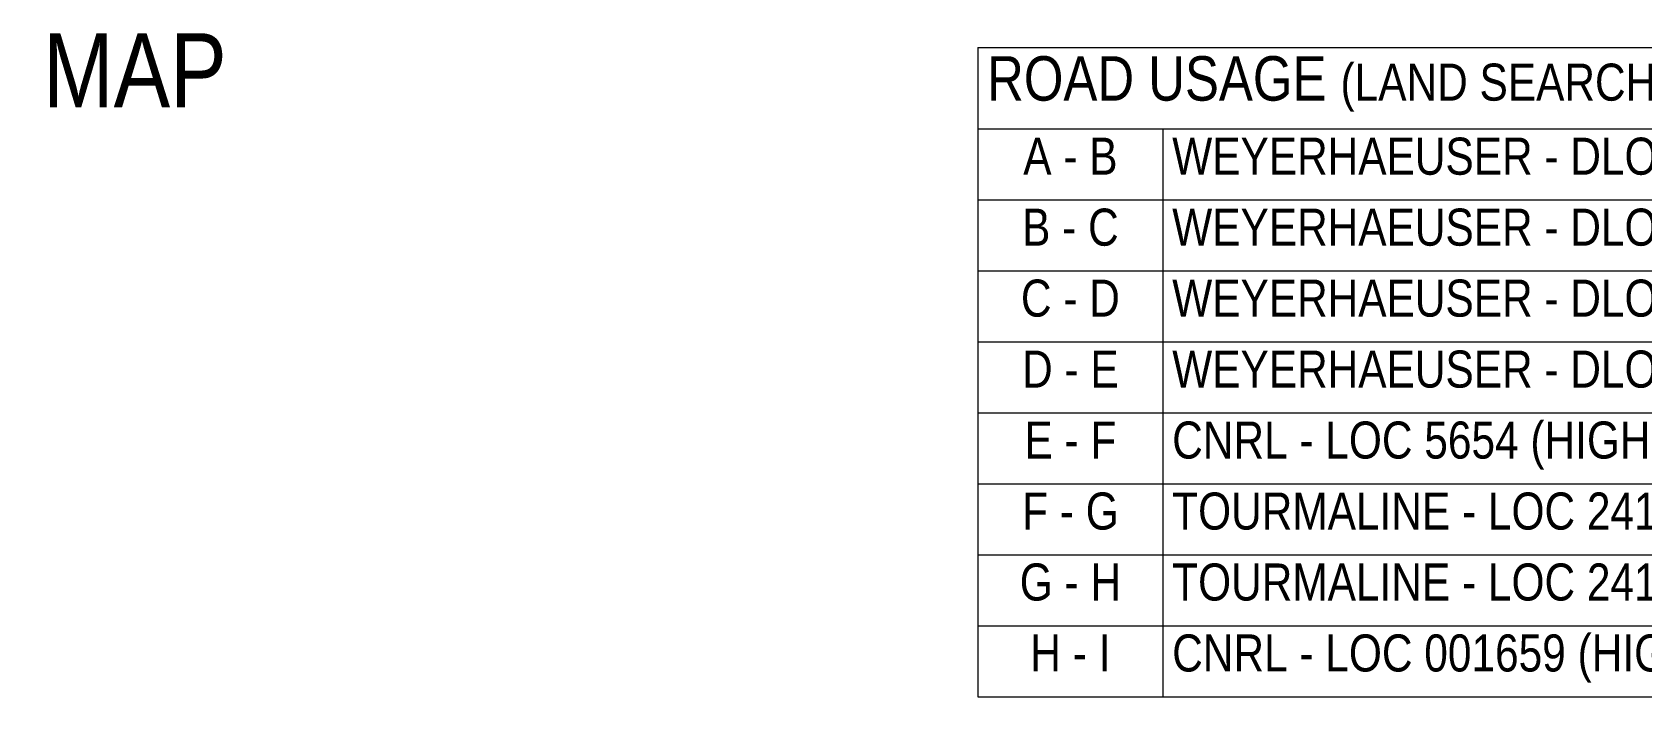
# Model space of a CAD drawing. Extents: x 351064 to 358960, y 6048061 to 6054858.
# Drawn here: x 352978.3 to 353412.9, y 6050237.4 to 6050416.7 of the extents above; entities that cross this region are included whole.
import ezdxf

# ---------------------------------------------------------------- set-up
doc = ezdxf.new("R2010")
doc.units = 0
doc.header["$LTSCALE"] = 5
doc.layers.get('Defpoints').update_dxf_attribs({"color": 9})
doc.layers.add('CG-NOTES', color=7, linetype='Continuous')
doc.layers.add('DETAIL-T', color=7, linetype='Continuous')
doc.styles.add('0', font='ARIALN.TTF')
doc.styles.add('80CG', font='ARIALN.TTF', dxfattribs={"height": 10})
doc.styles.add('BOLD', font='ARIALNB.TTF')

# ---------------------------------------------------------------- blocks, each defined once
blk = doc.blocks.new('*T405')
at = {"layer": 'Defpoints', "color": 8, "linetype": 'ByBlock', "lineweight": 0, "transparency": 16777216}
for p, q in [((0, 0), (474.85, 0)), ((0, 0), (0, -175.19)), ((474.85, 0), (474.85, -175.19)), ((0, -21.97), (474.85, -21.97)), ((49.98, -21.97), (49.98, -175.19)), ((424.86, -21.97), (424.86, -175.19)), ((0, -41.13), (474.85, -41.13)), ((0, -60.28), (474.85, -60.28)), ((0, -79.43), (474.85, -79.43)), ((0, -98.58), (474.85, -98.58)), ((0, -117.73), (474.85, -117.73)), ((0, -136.89), (474.85, -136.89)), ((0, -156.04), (474.85, -156.04)), ((0, -175.19), (474.85, -175.19))]:
    blk.add_line(p, q, dxfattribs=at)
at = {"layer": 'CG-NOTES', "color": 154, "transparency": 16777216, "insert": (2.5, -2.33), "char_height": 11.99609, "width": 469.8468, "attachment_point": 1, "style": 'BOLD'}
blk.add_mtext('{\\fArial Narrow|b0|i0|c0|p34;\\C14;ROAD USAGE\\fArial Narrow|b1|i0|c0|p34;\\H0.99999x; \\fArial Narrow|b0|i0|c0|p34;\\H0.83333x;\\C256;(LAND SEARCH CURRENT AS OF 03/05/25)}', dxfattribs=at)
at = {"layer": 'CG-NOTES', "transparency": 16777216, "style": '0'}
for s, insert, char_height, width, attachment_point in [('A - B', (24.99, -24.31), 9.997, 44.9853, 2), ('WEYERHAEUSER - DLO 4508 (HIGH GRADE GRAVEL ROAD)', (52.48, -24.31), 9.9967, 369.8794, 1), ('9.3 km', (472.35, -24.31), 9.997, 44.9853, 3), ('B - C', (24.99, -43.46), 9.997, 44.9853, 2), ('WEYERHAEUSER - DLO 3890 (HIGH GRADE GRAVEL ROAD)', (52.48, -43.46), 9.9967, 369.8794, 1), ('13.6 km', (472.35, -43.46), 9.997, 44.9853, 3), ('C - D', (24.99, -62.61), 9.997, 44.9853, 2), ('WEYERHAEUSER - DLO 3882 (HIGH GRADE GRAVEL ROAD)', (52.48, -62.61), 9.9967, 369.8794, 1), ('3.6 km', (472.35, -62.61), 9.997, 44.9853, 3), ('D - E', (24.99, -81.76), 9.997, 44.9853, 2), ('WEYERHAEUSER - DLO 3881 (HIGH GRADE GRAVEL ROAD)', (52.48, -81.76), 9.9967, 369.8794, 1), ('19.7 km', (472.35, -81.76), 9.997, 44.9853, 3), ('E - F', (24.99, -100.91), 9.997, 44.9853, 2), ('CNRL - LOC 5654 (HIGH GRADE GRAVEL ROAD)', (52.48, -100.91), 9.9967, 369.8794, 1), ('3.7 km', (472.35, -100.91), 9.997, 44.9853, 3), ('F - G', (24.99, -120.07), 9.997, 44.9853, 2), ('TOURMALINE - LOC 241172 (HIGH GRADE GRAVEL ROAD)', (52.48, -120.07), 9.9967, 369.8794, 1), ('1.8 km', (472.35, -120.07), 9.997, 44.9853, 3), ('G - H', (24.99, -139.22), 9.997, 44.9853, 2), ('TOURMALINE - LOC 241172 (HIGH GRADE GRAVEL ROAD)', (52.48, -139.22), 9.9967, 369.8794, 1), ('0.3 km', (472.35, -139.22), 9.997, 44.9853, 3), ('H - I', (24.99, -158.37), 9.997, 44.9853, 2), ('CNRL - {\\A1;LOC 001659 (HIGH GRADE GRAVEL ROAD)}', (52.48, -158.37), 9.9967, 369.8794, 1), ('0.6 km', (472.35, -158.37), 9.997, 44.9853, 3)]:
    blk.add_mtext(s, dxfattribs=dict(at, insert=insert, char_height=char_height, width=width, attachment_point=attachment_point))

msp = doc.modelspace()

# ---------------------------------------------------------------- block references
msp.add_blockref('*T405', (353233.585, 6050412.583))

# ---------------------------------------------------------------- texts
at = {"layer": 'DETAIL-T', "color": 3, "insert": (352794.042, 6050416.428), "char_height": 19.99348, "width": 235.86662, "attachment_point": 1, "style": '80CG'}
msp.add_mtext('\\pi0.099967;ACCESS ROUTE MAP\\P\\pi56.744;{\\H0.7x;SCALE 1:150000}', dxfattribs=at)

doc.saveas('drawing.dxf')
